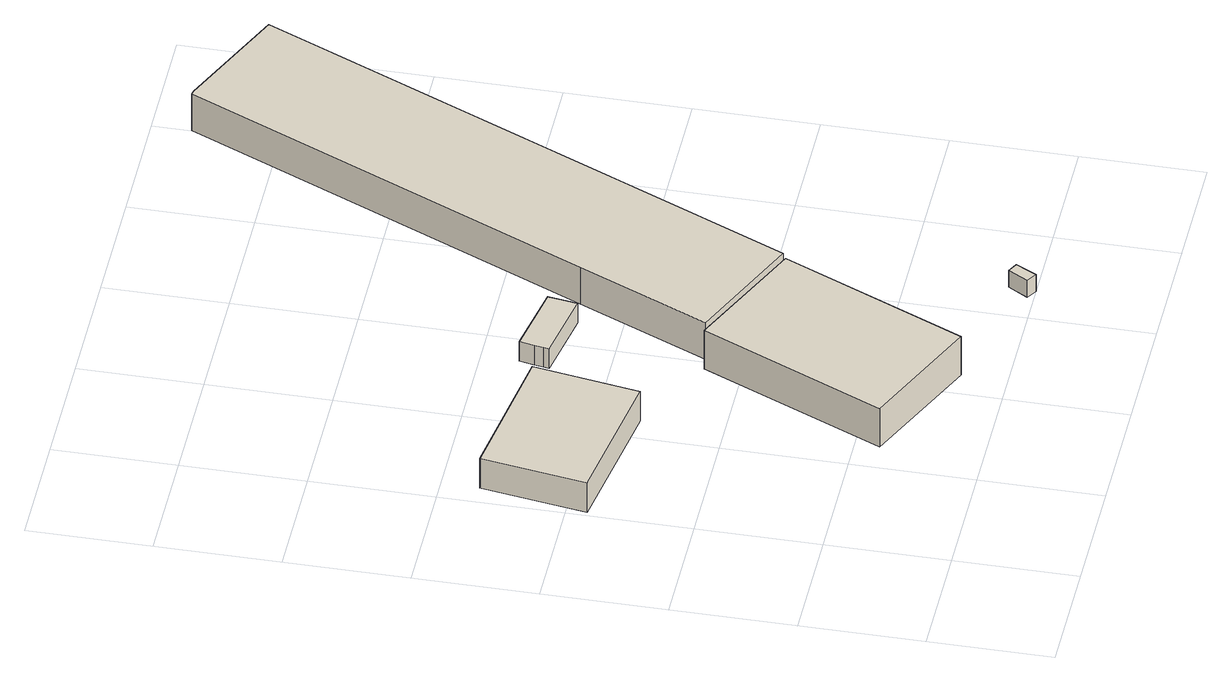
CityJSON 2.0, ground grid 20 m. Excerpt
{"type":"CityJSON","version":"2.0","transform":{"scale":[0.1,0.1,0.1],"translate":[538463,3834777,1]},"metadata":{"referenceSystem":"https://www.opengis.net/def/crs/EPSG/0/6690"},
"CityObjects":{
"building1":{"type":"Building","attributes":{"計測周辺長":82.32,"1/2500図郭":64,"区名":"此花区","町丁目名称":"梅町１丁目","街区番号":1,"class":"3003","usage":"431","measuredHeight":5.8,"storeysAboveGround":1,"BuildingDetailAttribute.buildingRoofEdgeArea":414,"BuildingDetailAttribute.buildingStructureType":"610","BuildingDetailAttribute.buildingStructureOrgType":"2","BuildingDetailAttribute.detailedUsage":"1720","BuildingDetailAttribute.specifiedBuildingCoverageRate":0.6,"BuildingDetailAttribute.surveyYear":2017,"BuildingTsunamiRiskAttribute.description":"1","BuildingTsunamiRiskAttribute.rank":"2","BuildingTsunamiRiskAttribute.depth":1.46,"BuildingHighTideRiskAttribute.description":"1","BuildingHighTideRiskAttribute.rank":"3","BuildingHighTideRiskAttribute.depth":4.27,"BuildingIDAttribute.prefecture":"27","BuildingIDAttribute.city":"27104"},"geometry":[{"type":"Solid","lod":"1","boundaries":[[[[0,1,2,3]],[[2,4,5,3]],[[1,6,4,2]],[[0,7,6,1]],[[3,5,7,0]],[[4,6,7,5]]]]}]},
"building2":{"type":"Building","attributes":{"class":"3001","measuredHeight":7.5,"BuildingDetailAttribute.specifiedBuildingCoverageRate":0.6,"BuildingDetailAttribute.surveyYear":2017,"BuildingTsunamiRiskAttribute.description":"1","BuildingTsunamiRiskAttribute.rank":"2","BuildingTsunamiRiskAttribute.depth":1.86,"BuildingHighTideRiskAttribute.description":"1","BuildingHighTideRiskAttribute.rank":"3","BuildingHighTideRiskAttribute.depth":4.93,"BuildingIDAttribute.prefecture":"27","BuildingIDAttribute.city":"27104"},"geometry":[{"type":"Solid","lod":"1","boundaries":[[[[8,9,10,11]],[[10,12,13,11]],[[9,14,12,10]],[[8,15,14,9]],[[11,13,15,8]],[[12,14,15,13]]]]}]},
"building3":{"type":"Building","attributes":{"計測周辺長":33.35,"1/2500図郭":64,"区名":"此花区","町丁目名称":"梅町１丁目","街区番号":1,"class":"3003","usage":"431","measuredHeight":3.8,"storeysAboveGround":1,"BuildingDetailAttribute.buildingRoofEdgeArea":57.17,"BuildingDetailAttribute.buildingStructureType":"610","BuildingDetailAttribute.buildingStructureOrgType":"2","BuildingDetailAttribute.detailedUsage":"1720","BuildingDetailAttribute.specifiedBuildingCoverageRate":0.6,"BuildingDetailAttribute.surveyYear":2017,"BuildingTsunamiRiskAttribute.description":"1","BuildingTsunamiRiskAttribute.rank":"2","BuildingTsunamiRiskAttribute.depth":1.97,"BuildingHighTideRiskAttribute.description":"1","BuildingHighTideRiskAttribute.rank":"3","BuildingHighTideRiskAttribute.depth":4.79,"BuildingIDAttribute.prefecture":"27","BuildingIDAttribute.city":"27104"},"geometry":[{"type":"Solid","lod":"1","boundaries":[[[[16,17,18,19,20,21,22,23]],[[22,24,25,23]],[[21,26,24,22]],[[20,27,26,21]],[[19,28,27,20]],[[18,29,28,19]],[[17,30,29,18]],[[16,31,30,17]],[[23,25,31,16]],[[24,26,27,28,29,30,31,25]]]]}]},
"building4":{"type":"Building","attributes":{"class":"3001","measuredHeight":3.3,"BuildingDetailAttribute.specifiedBuildingCoverageRate":0.6,"BuildingDetailAttribute.surveyYear":2017,"BuildingTsunamiRiskAttribute.description":"1","BuildingTsunamiRiskAttribute.rank":"2","BuildingTsunamiRiskAttribute.depth":1.83,"BuildingHighTideRiskAttribute.description":"1","BuildingHighTideRiskAttribute.rank":"3","BuildingHighTideRiskAttribute.depth":4.67,"BuildingIDAttribute.prefecture":"27","BuildingIDAttribute.city":"27104"},"geometry":[{"type":"Solid","lod":"1","boundaries":[[[[32,33,34,35]],[[34,36,37,35]],[[33,38,36,34]],[[32,39,38,33]],[[35,37,39,32]],[[36,38,39,37]]]]}]},
"building5":{"type":"Building","attributes":{"計測周辺長":233.34,"1/2500図郭":64,"区名":"此花区","町丁目名称":"梅町１丁目","街区番号":1,"class":"3001","usage":"431","measuredHeight":7.1,"storeysAboveGround":1,"BuildingDetailAttribute.buildingRoofEdgeArea":1980.54,"BuildingDetailAttribute.buildingStructureType":"610","BuildingDetailAttribute.buildingStructureOrgType":"2","BuildingDetailAttribute.detailedUsage":"1720","BuildingDetailAttribute.specifiedBuildingCoverageRate":0.6,"BuildingDetailAttribute.surveyYear":2017,"BuildingTsunamiRiskAttribute.description":"1","BuildingTsunamiRiskAttribute.rank":"2","BuildingTsunamiRiskAttribute.depth":2.36,"BuildingHighTideRiskAttribute.description":"1","BuildingHighTideRiskAttribute.rank":"4","BuildingHighTideRiskAttribute.depth":5.14,"BuildingIDAttribute.prefecture":"27","BuildingIDAttribute.city":"27104"},"geometry":[{"type":"Solid","lod":"1","boundaries":[[[[40,41,42,43,44,45]],[[44,46,47,45]],[[43,48,46,44]],[[42,49,48,43]],[[41,50,49,42]],[[40,51,50,41]],[[45,47,51,40]],[[46,48,49,50,51,47]]]]}]}
},
"vertices":[
[2,566,8],[28,738,8],[263,703,8],[235,530,8],[263,703,66],[235,530,66],[28,738,66],[2,566,66],
[248,161,4],[383,460,4],[579,372,4],[444,73,4],[579,372,79],[444,73,79],[383,460,79],[248,161,79],
[460,718,6],[457,696,6],[455,682,6],[453,670,6],[336,691,6],[338,701,6],[340,715,6],[345,739,6],[340,715,44],[345,739,44],[338,701,44],[336,691,44],[453,670,44],[455,682,44],[457,696,44],[460,718,44],
[648,10,4],[667,43,4],[683,34,4],[665,0,4],[683,34,37],[665,0,37],[667,43,37],[648,10,37],
[990,1255,2],[596,379,2],[408,462,2],[503,676,2],[802,1338,2],[809,1336,2],[802,1338,74],[809,1336,74],[503,676,74],[408,462,74],[596,379,74],[990,1255,74]
]}
